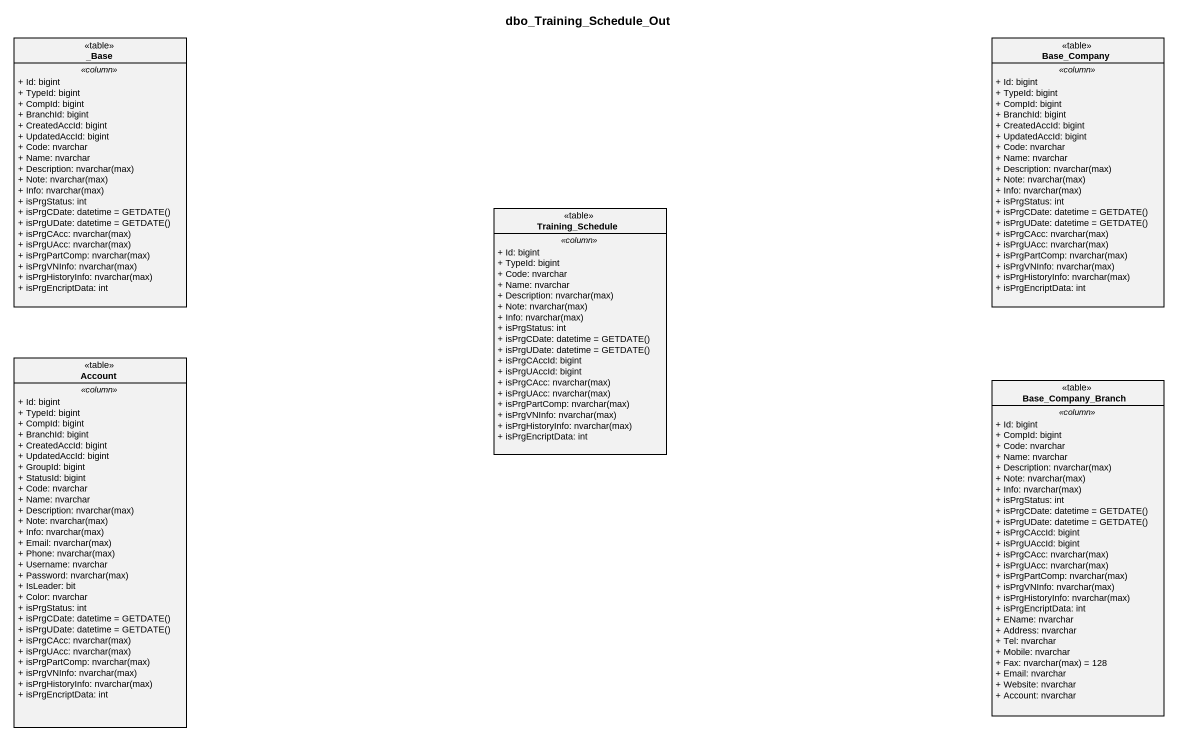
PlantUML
@startuml
title dbo_Training_Schedule_Out
hide circle
hide empty members
skinparam classAttributeIconSize 0
class "_Base" as Base <<table>> {
  .. <<column>> ..
  + Id: bigint
  + TypeId: bigint
  + CompId: bigint
  + BranchId: bigint
  + CreatedAccId: bigint
  + UpdatedAccId: bigint
  + Code: nvarchar
  + Name: nvarchar
  {field} + Description: nvarchar(max)
  {field} + Note: nvarchar(max)
  {field} + Info: nvarchar(max)
  + isPrgStatus: int
  {field} + isPrgCDate: datetime = GETDATE()
  {field} + isPrgUDate: datetime = GETDATE()
  {field} + isPrgCAcc: nvarchar(max)
  {field} + isPrgUAcc: nvarchar(max)
  {field} + isPrgPartComp: nvarchar(max)
  {field} + isPrgVNInfo: nvarchar(max)
  {field} + isPrgHistoryInfo: nvarchar(max)
  + isPrgEncriptData: int
}
class Base_Company <<table>> {
  .. <<column>> ..
  + Id: bigint
  + TypeId: bigint
  + CompId: bigint
  + BranchId: bigint
  + CreatedAccId: bigint
  + UpdatedAccId: bigint
  + Code: nvarchar
  + Name: nvarchar
  {field} + Description: nvarchar(max)
  {field} + Note: nvarchar(max)
  {field} + Info: nvarchar(max)
  + isPrgStatus: int
  {field} + isPrgCDate: datetime = GETDATE()
  {field} + isPrgUDate: datetime = GETDATE()
  {field} + isPrgCAcc: nvarchar(max)
  {field} + isPrgUAcc: nvarchar(max)
  {field} + isPrgPartComp: nvarchar(max)
  {field} + isPrgVNInfo: nvarchar(max)
  {field} + isPrgHistoryInfo: nvarchar(max)
  + isPrgEncriptData: int
}
class Training_Schedule <<table>> {
  .. <<column>> ..
  + Id: bigint
  + TypeId: bigint
  + Code: nvarchar
  + Name: nvarchar
  {field} + Description: nvarchar(max)
  {field} + Note: nvarchar(max)
  {field} + Info: nvarchar(max)
  + isPrgStatus: int
  {field} + isPrgCDate: datetime = GETDATE()
  {field} + isPrgUDate: datetime = GETDATE()
  + isPrgCAccId: bigint
  + isPrgUAccId: bigint
  {field} + isPrgCAcc: nvarchar(max)
  {field} + isPrgUAcc: nvarchar(max)
  {field} + isPrgPartComp: nvarchar(max)
  {field} + isPrgVNInfo: nvarchar(max)
  {field} + isPrgHistoryInfo: nvarchar(max)
  + isPrgEncriptData: int
}
class Account <<table>> {
  .. <<column>> ..
  + Id: bigint
  + TypeId: bigint
  + CompId: bigint
  + BranchId: bigint
  + CreatedAccId: bigint
  + UpdatedAccId: bigint
  + GroupId: bigint
  + StatusId: bigint
  + Code: nvarchar
  + Name: nvarchar
  {field} + Description: nvarchar(max)
  {field} + Note: nvarchar(max)
  {field} + Info: nvarchar(max)
  {field} + Email: nvarchar(max)
  {field} + Phone: nvarchar(max)
  + Username: nvarchar
  {field} + Password: nvarchar(max)
  + IsLeader: bit
  + Color: nvarchar
  + isPrgStatus: int
  {field} + isPrgCDate: datetime = GETDATE()
  {field} + isPrgUDate: datetime = GETDATE()
  {field} + isPrgCAcc: nvarchar(max)
  {field} + isPrgUAcc: nvarchar(max)
  {field} + isPrgPartComp: nvarchar(max)
  {field} + isPrgVNInfo: nvarchar(max)
  {field} + isPrgHistoryInfo: nvarchar(max)
  + isPrgEncriptData: int
}
class Base_Company_Branch <<table>> {
  .. <<column>> ..
  + Id: bigint
  + CompId: bigint
  + Code: nvarchar
  + Name: nvarchar
  {field} + Description: nvarchar(max)
  {field} + Note: nvarchar(max)
  {field} + Info: nvarchar(max)
  + isPrgStatus: int
  {field} + isPrgCDate: datetime = GETDATE()
  {field} + isPrgUDate: datetime = GETDATE()
  + isPrgCAccId: bigint
  + isPrgUAccId: bigint
  {field} + isPrgCAcc: nvarchar(max)
  {field} + isPrgUAcc: nvarchar(max)
  {field} + isPrgPartComp: nvarchar(max)
  {field} + isPrgVNInfo: nvarchar(max)
  {field} + isPrgHistoryInfo: nvarchar(max)
  + isPrgEncriptData: int
  + EName: nvarchar
  + Address: nvarchar
  + Tel: nvarchar
  + Mobile: nvarchar
  {field} + Fax: nvarchar(max) = 128
  + Email: nvarchar
  + Website: nvarchar
  + Account: nvarchar
}
@enduml
